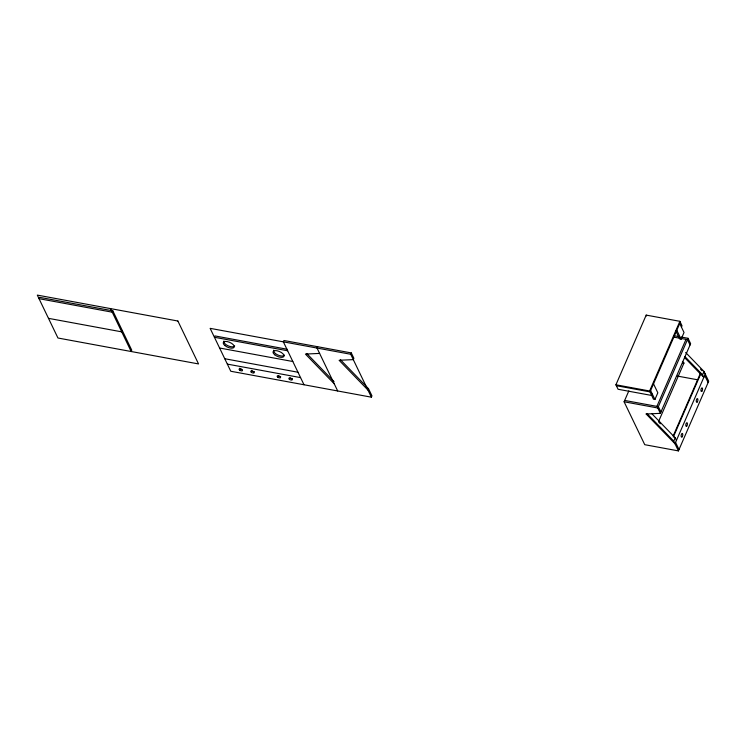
<?xml version="1.0" encoding="UTF-8"?>
<svg xmlns="http://www.w3.org/2000/svg" width="746" height="746" viewBox="0 0 746 746"><rect width="100%" height="100%" fill="white"/><g stroke="black" fill="none" stroke-linecap="round" stroke-linejoin="round"><path stroke-width="1.12" d="M112.823 310.84L112.245 312.182L39.025 298.68L39.603 297.337L112.823 310.84L131.753 350.172L131.175 351.515L110.52 308.602M122.288 330.506L121.71 331.849L48.49 318.346M317.619 346.713L317.031 348.056L337.686 390.969M350.713 354.266L210.13 328.343L230.784 371.256L371.368 397.18L350.713 354.266L351.301 352.923L283.937 340.502L283.359 341.845L304.004 384.759M340.474 359.749L368.505 388.685L367.927 390.027L339.094 360.271L353.296 359.628L353.884 358.285L351.301 352.923M371.368 397.18L371.956 395.837L368.505 388.685M652.34 394.13L651.752 395.473L618.07 389.263L615.926 384.787L646.195 315.101L679.876 321.312L682.021 325.778L681.443 327.121M685.639 352.485L703.991 371.433L708.7 381.206L678.431 450.901L644.749 444.691L624.094 401.777L628.841 390.857M653.524 383.854L657.832 392.797L654.923 399.492L653.459 399.222L649.607 390.997L679.876 321.312M680.305 322.197L650.036 391.892L616.355 385.682M675.82 330.963L679.653 338.917L681.117 339.188L684.026 332.483L679.718 323.54M656.9 406.374L686.003 339.365M703.674 372.422L705.259 374.054L674.99 443.749L646.157 413.993L660.359 413.349L657.776 407.987L688.045 338.292L681.312 337.052M660.359 413.349L690.628 343.654L688.045 338.292M658.559 421.546L683.97 363.041L682.422 361.465M673.181 435.981L700.438 373.224M673.284 437.128L700.643 374.138M678.431 450.901L673.731 441.119L675.186 437.771L651.845 413.685M684.455 357.437L703.804 377.401L702.536 374.781L703.991 371.433M682.749 363.106L683.97 363.041M319.614 353.418L305.412 354.061L334.245 383.817M646.157 413.993L647.388 413.937L673.731 441.119M673.452 335.607L679.065 336.642M673.778 337.108L687.467 339.635L690.05 344.997M677.34 376.059L697.333 379.742M615.926 384.787L649.607 390.997M624.682 400.434L658.364 406.645L660.947 412.006M624.094 401.777L657.776 407.987M287.098 349.231L215.016 335.942L214.438 337.276L287.658 350.779M219.604 348.009L292.824 361.512M224.76 358.733L297.98 372.235M227.344 364.104L300.563 377.607M700.513 369.158L702.098 370.79M684.837 356.504L702.536 374.781M658.718 422.096L660.331 423.765M306.793 353.539L334.031 381.644M704.672 375.397L708.122 382.549M676.808 330.245L681.117 339.188M646.195 315.101L646.623 315.987M675.186 437.771L676.445 440.392M650.615 390.55L654.923 399.492M675.568 442.406L679.019 449.558M234.692 345.93A5.921 2.648 23.5 0 1 228.015 345.78A5.921 2.648 23.5 0 1 223.94 340.997M284.478 355.115A5.921 2.648 23.5 0 1 277.801 354.965A5.921 2.648 23.5 0 1 273.726 350.182M241.844 369.503A1.837 0.821 23.5 0 1 239.718 368.198M254.321 371.676A1.837 0.821 23.5 0 1 251.43 370.352M280.683 376.543A1.837 0.821 23.5 0 1 278.249 375.76M292.395 378.698A1.837 0.821 23.5 0 1 289.97 377.914M177.884 321.022L37.3 295.099L57.955 338.013L198.539 363.936L177.884 321.022M224.919 345.575A5.921 2.648 23.5 0 0 234.113 347.272A5.921 2.648 23.5 0 0 227.176 341.565A5.921 2.648 23.5 0 0 224.919 345.575M274.705 354.76A5.921 2.648 23.5 0 0 283.9 356.457A5.921 2.648 23.5 0 0 276.962 350.741A5.921 2.648 23.5 0 0 274.705 354.76M239.597 370.081A1.837 0.821 23.5 0 0 242.45 370.603A1.837 0.821 23.5 0 0 240.296 368.832A1.837 0.821 23.5 0 0 239.597 370.081M251.309 372.235A1.837 0.821 23.5 0 0 254.162 372.767A1.837 0.821 23.5 0 0 252.008 370.995A1.837 0.821 23.5 0 0 251.309 372.235M277.671 377.094A1.837 0.821 23.5 0 0 280.524 377.625A1.837 0.821 23.5 0 0 278.37 375.853A1.837 0.821 23.5 0 0 277.671 377.094M289.383 379.257A1.837 0.821 23.5 0 0 292.236 379.789A1.837 0.821 23.5 0 0 290.082 378.017A1.837 0.821 23.5 0 0 289.383 379.257M682.04 436.886A1.837 0.755 -79.6 0 0 682.609 433.752A1.837 0.755 -79.6 0 0 681.201 435.142A1.837 0.755 -79.6 0 0 682.04 436.886M686.702 426.162A1.837 0.755 -79.6 0 0 687.262 423.029A1.837 0.755 -79.6 0 0 685.863 424.418A1.837 0.755 -79.6 0 0 686.702 426.162M697.174 402.038A1.837 0.755 -79.6 0 0 697.743 398.905A1.837 0.755 -79.6 0 0 696.335 400.294A1.837 0.755 -79.6 0 0 697.174 402.038M701.827 391.314A1.837 0.755 -79.6 0 0 702.396 388.181A1.837 0.755 -79.6 0 0 700.998 389.58A1.837 0.755 -79.6 0 0 701.827 391.314"/></g></svg>
